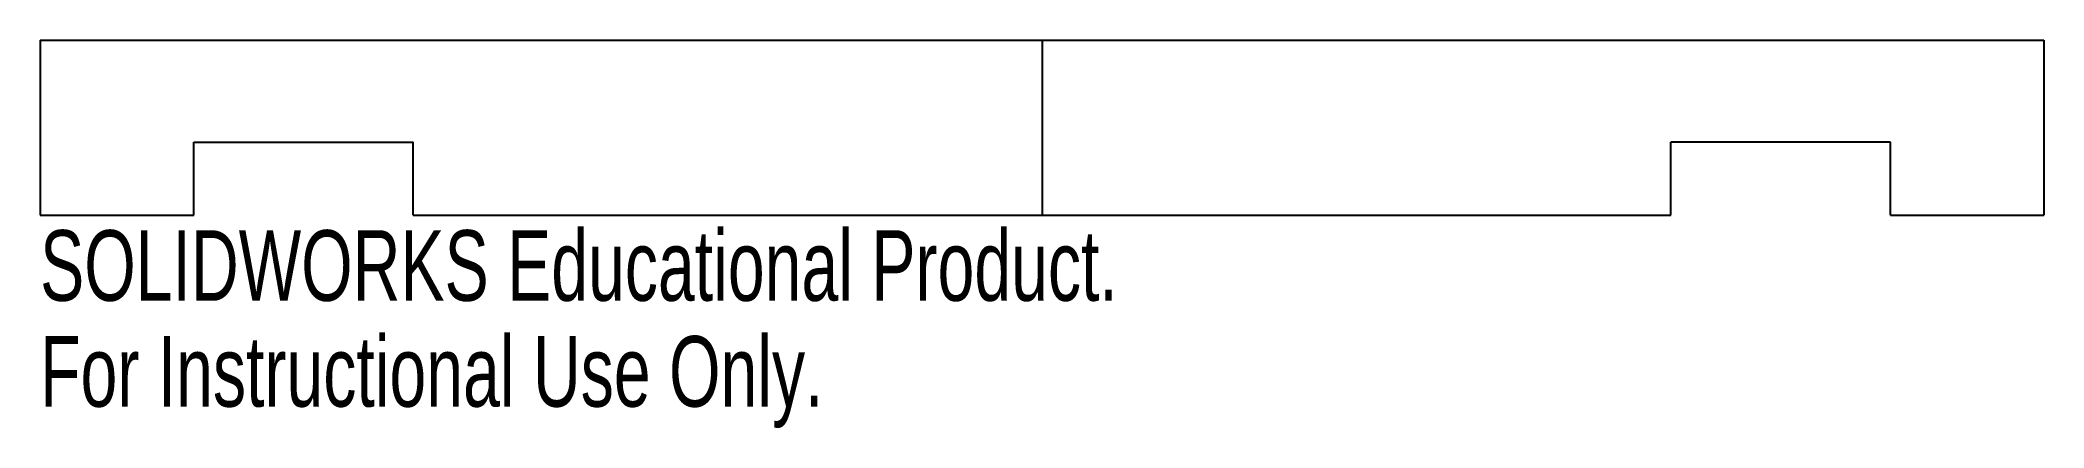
# Model space of a CAD drawing. Header units: millimetres. Extents: x -86 to 51, y 9 to 36.
import ezdxf

# ---------------------------------------------------------------- set-up
doc = ezdxf.new("R2010")
doc.units = ezdxf.units.MM
doc.linetypes.add('CENTERX2', pattern=[20.32, 12.7, -2.54, 2.54, -2.54])
doc.styles.add('SLDTEXTSTYLE0', font='TXT', dxfattribs={"width": 0.7})

msp = doc.modelspace()

# ---------------------------------------------------------------- linework, layer by layer
at = {"color": 7, "linetype": 'Continuous'}
for p, q in [((-85.66, 35.58), (51.34, 35.58)), ((-85.66, 35.58), (-85.66, 23.58)), ((51.34, 35.58), (51.34, 23.58)), ((-75.16, 23.58), (-75.16, 28.58)), ((-75.16, 28.58), (-60.16, 28.58)), ((-60.16, 23.58), (-60.16, 28.58)), ((25.84, 23.58), (25.84, 28.58)), ((40.84, 28.58), (25.84, 28.58)), ((40.84, 23.58), (40.84, 28.58)), ((-85.66, 23.58), (-75.16, 23.58)), ((-60.16, 23.58), (25.84, 23.58)), ((40.84, 23.58), (51.34, 23.58))]:
    msp.add_line(p, q, dxfattribs=at)
at = {"color": 7, "linetype": 'CENTERX2'}
msp.add_line((-17.16, 35.58), (-17.16, 23.58), dxfattribs=at)

# ---------------------------------------------------------------- texts
at = {"color": 7, "linetype": 'Continuous', "char_height": 4.8336, "attachment_point": 1, "style": 'SLDTEXTSTYLE0'}
for s, insert in [('SOLIDWORKS Educational Product.', (-85.66, 22.56)), ('For Instructional Use Only.', (-85.66, 15.31))]:
    msp.add_mtext(s, dxfattribs=dict(at, insert=insert))

doc.saveas('drawing.dxf')
